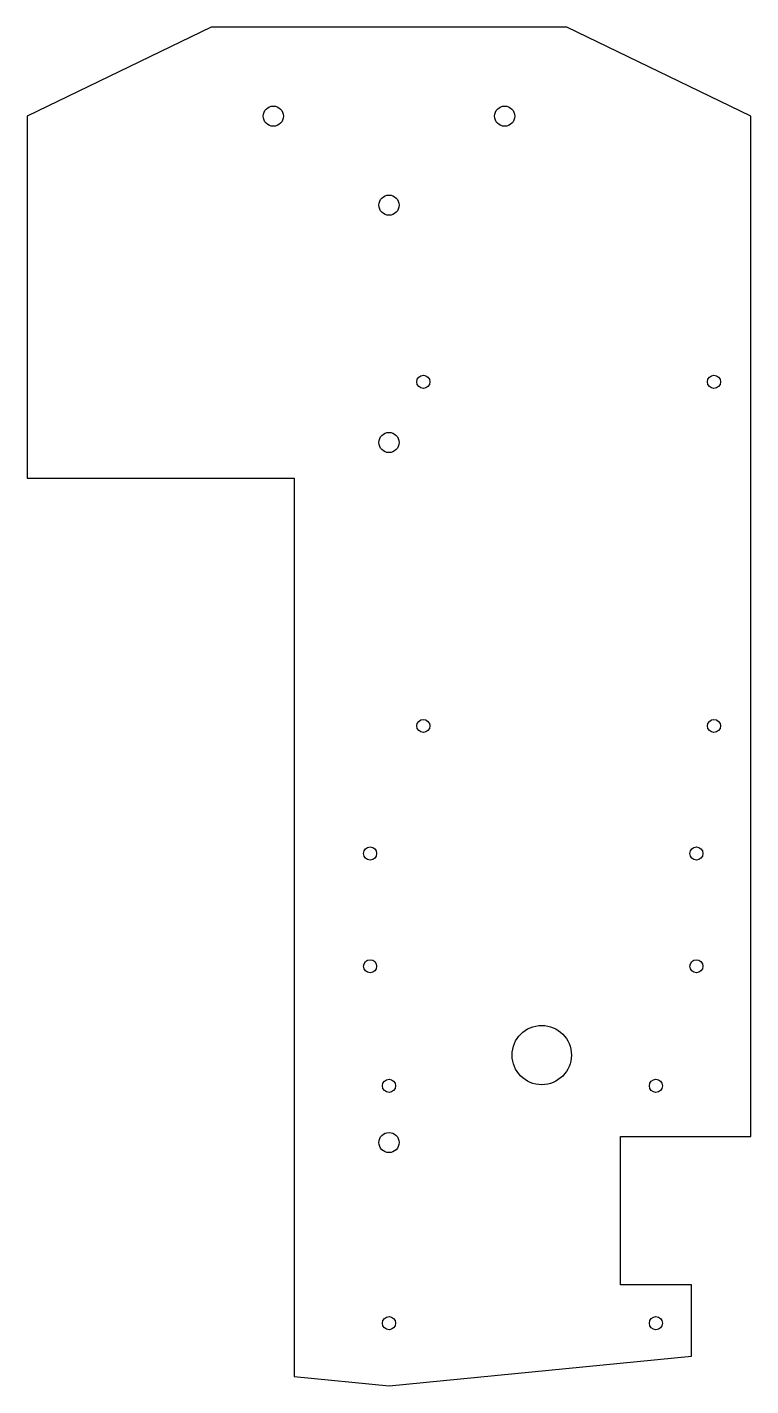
# Model space of a CAD drawing. Header units: millimetres. Extents: x -61 to 61, y -41 to 188.
import ezdxf

# ---------------------------------------------------------------- set-up
doc = ezdxf.new("R2010")
doc.units = ezdxf.units.MM

msp = doc.modelspace()

# ---------------------------------------------------------------- linework, layer by layer
msp.add_lwpolyline([(39, 1.02), (61, 1.02), (61, 173), (30, 188), (-30, 188), (-61, 173), (-61, 112), (-16, 112), (-16, -39.43), (0, -41), (51, -35.98), (51, -23.98), (39, -23.98)], close=True)
for centre, radius in [((-19.5, 173), 1.7), ((19.5, 173), 1.7), ((0, 158), 1.7), ((5.79, 128.22), 1.1), ((54.79, 128.22), 1.1), ((0, 118), 1.7), ((5.79, 70.22), 1.1), ((54.79, 70.22), 1.1), ((-3.18, 48.72), 1.1), ((51.82, 48.72), 1.1), ((-3.18, 29.72), 1.1), ((51.82, 29.72), 1.1), ((25.75, 14.75), 5), ((0, 9.56), 1.1), ((45, 9.56), 1.1), ((0, 0), 1.7), ((0, -30.44), 1.1), ((45, -30.44), 1.1)]:
    msp.add_circle(centre, radius)

doc.saveas('drawing.dxf')
